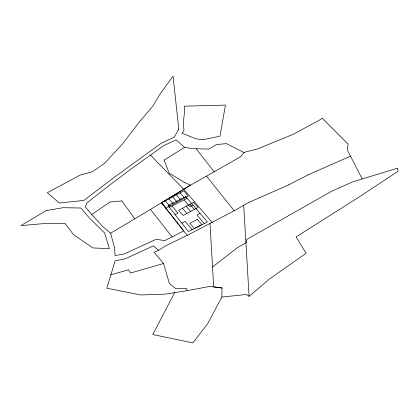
<?xml version="1.0" encoding="UTF-8"?>
<svg xmlns="http://www.w3.org/2000/svg" width="419" height="419" viewBox="0 0 419 419"><rect width="100%" height="100%" fill="white"/><g stroke="black" fill="none" stroke-linecap="round" stroke-linejoin="round"><path stroke-width="0.63" d="M174.655 292.656L152.773 334.545L192.871 342.894L207.656 323.719L221.819 297.04L222.08 287.979L209.851 286.397L187.183 290.65L165.165 294.122L140.721 294.945L106.798 288.204L115.157 260.838L125.129 258.837L153.454 245.869L158.544 250.394L165.84 245.744L187.235 235.363L234.237 210.752L206.488 176.169L189.205 185.926L150.458 209.469M221.782 297.061L246.534 294.478L249.116 296.353L269.448 279.002L306.142 253.249L296.06 236.934L358.355 197.475L398.05 171.282L397.589 168.176L362.173 178.95L347.142 149.573L348.179 144.236L322.216 118.163L319.571 120.044L293.211 134.295L257.669 148.907L244.35 152.286L240.464 156.795L206.488 176.169M212.533 267.018L237.023 247.948L246.76 242.24L246.561 239.495L331.24 191.478L351.756 182.244L362.173 178.95M184.638 147.362L176.085 139.789L163.033 146.032L132.687 167.81L108.034 186.335L87.047 202.833L85.298 206.824L91.693 214.528L110.008 202M164.091 160.116L184.679 147.341L192.572 148.656L208.83 149.091L216.361 144.555L226.496 143.638L244.083 152.568M161.514 202.854L190.415 185.182M91.73 214.512L102.775 226.579L110.647 233.174L134.698 218.818L121.929 200.916M134.661 218.838L150.494 209.453L172.141 236.913L183.695 230.853L161.551 202.833L183.836 190.875L188.267 196.066L165.982 208.023L161.551 202.833L187.235 235.363M234.2 210.773L248.587 202.55M175.105 214.638L178.002 213.088L171.973 206.028M192.96 205.059L189.886 206.708L184.082 199.91M181.825 223.144L185.093 221.389L192.164 229.675M200.052 213.365L196.977 215.015L204.278 223.557M288.461 184.962L308.819 174.514M169.349 207.353L187.214 198.334M172.141 236.913L164.536 240.674L156.329 239.202L124.014 254.071L115.063 255.522L114.528 247.859L110.647 233.174M308.782 174.534L350.52 156.156M248.551 202.571L288.497 184.941M158.544 250.394L154.019 252.275L163.572 263.493L169.412 283.673L176.001 288.775L186.675 288.429L187.183 290.65M163.572 263.493L130.471 273.052L128.46 269.82L110.742 274.843M109.972 202.021L121.966 200.895M222.044 288L213.7 286.921L210.013 223.626M184.171 182.323L190.472 185.182M184.208 182.302L169.187 173.141L164.128 160.095M150.421 155.082L183.732 189.241M183.779 189.231L212.192 222.505M180.123 192.871L184.554 198.061M189.875 204.289L194.306 209.479M176.409 194.861L180.84 200.052M186.162 206.284L190.593 211.475M172.691 196.857L177.127 202.047M182.443 208.274L186.879 213.465M168.977 198.847L173.414 204.037M165.264 200.842L169.695 206.033M196.254 148.881L214.161 171.79M243.722 205.331L249.08 296.327M184.737 106.159L184.575 111.554L183.349 122.605L183.983 130.388L182.024 133.211L195.982 138.83L203.199 139.705L219.959 136.222L225.469 105.101L184.737 106.159M178.803 129.015L174.252 137.238L161.603 143.005L114.073 177.457L83.926 200.402L59.378 203.042L47.295 192.719L80.249 175.037L92.473 171.722L104.551 163.331L122.516 143.921L139.464 121.798L152.804 106.127L160.278 93.736L173.042 76.106L178.803 129.015M46.142 210.595L20.95 225.611L42.314 223.736L65.06 223.437L73.524 234.64L92.85 247.948L109.369 248.656L104.572 232.954L89.058 217.66L80.893 208.007L63.206 207.698L46.142 210.595M193.588 202.298L178.73 210.27L183.166 215.46L198.025 207.489L193.588 202.298M197.354 219.388L189.922 223.374L194.358 228.565L201.785 224.579L197.354 219.388M185.717 196.574L167.93 205.556L188.456 231.545L207.41 221.976L185.717 196.574"/></g></svg>
